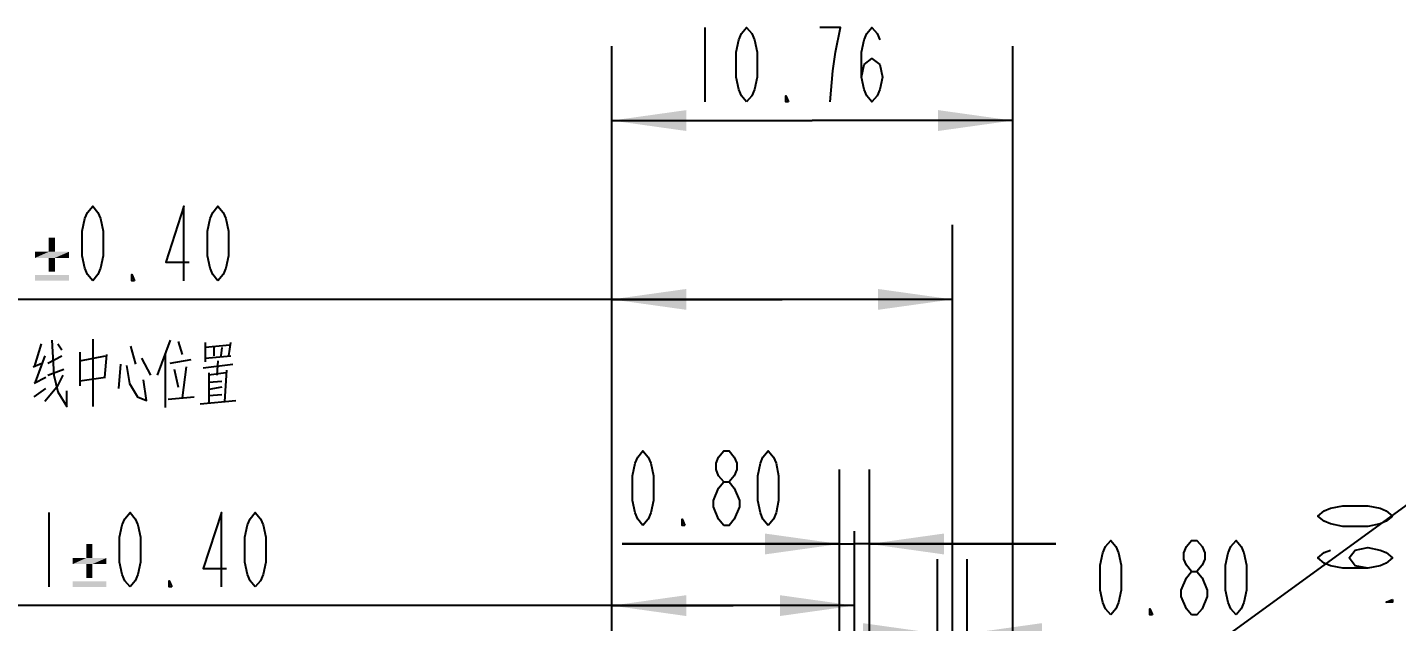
# Model space of a CAD drawing. Header units: millimetres. Extents: x 0 to 210, y 0 to 297.
# Drawn here: x 47.62 to 84.35, y 174.8 to 190.75 of the extents above; entities that cross this region are included whole.
import ezdxf

# ---------------------------------------------------------------- set-up
doc = ezdxf.new("R2010")
doc.units = ezdxf.units.MM
doc.header["$LTSCALE"] = 19.36
doc.layers.get('0').update_dxf_attribs({"linetype": 'CONTINUOUS'})
doc.styles.get("Standard").update_dxf_attribs({"font": 'SIMPLEX.SHX', "width": 0.56})
doc.dimstyles.new('DIMSTYLE_2', dxfattribs={"dimtxt": 2, "dimasz": 2, "dimexe": 2, "dimexo": 0.35, "dimgap": 0.5, "dimtad": 1, "dimzin": 0, "dimdsep": 46, "dimtxsty": 'STANDARD', "dimblk": '_FILLED', "dimblk1": '_FILLED', "dimblk2": '_FILLED', "dimcen": 0.09, "dimazin": 0, "dimtp": 0.01, "dimtm": 0.01, "dimtfac": 1, "dimtofl": 0, "dimtmove": 0, "dimatfit": 3, "dimldrblk": '_FILLED', "dimfxl": 1, "dimtolj": 1, "dimtzin": 0, "dimarcsym": 0})
doc.dimstyles.new('DIMSTYLE_4', dxfattribs={"dimtxt": 2, "dimasz": 2, "dimexe": 2, "dimexo": 0.35, "dimgap": 0.5, "dimtad": 1, "dimzin": 0, "dimdsep": 46, "dimtxsty": 'STANDARD', "dimblk": '_FILLED', "dimblk1": '_FILLED', "dimblk2": '_FILLED', "dimcen": 0.09, "dimazin": 0, "dimtol": 1, "dimtp": 0.4, "dimtm": 0.4, "dimtfac": 1, "dimtofl": 0, "dimtmove": 0, "dimatfit": 3, "dimldrblk": '_FILLED', "dimfxl": 1, "dimtolj": 1, "dimtzin": 0, "dimarcsym": 0})
doc.dimstyles.get("Standard").update_dxf_attribs({"dimtxt": 2, "dimasz": 2, "dimexe": 2, "dimexo": 0.35, "dimtad": 1, "dimzin": 0, "dimdsep": 46, "dimtxsty": 'STANDARD', "dimblk": '_FILLED', "dimblk1": '_FILLED', "dimblk2": '_FILLED', "dimcen": 0.09, "dimazin": 0, "dimtol": 1, "dimtp": 0.01, "dimtm": 0.01, "dimtfac": 1, "dimtofl": 0, "dimtmove": 0, "dimatfit": 3, "dimldrblk": '_FILLED', "dimfxl": 1, "dimtolj": 1, "dimtzin": 0, "dimarcsym": 0})

# ---------------------------------------------------------------- blocks, each defined once
blk = doc.blocks.new('_FILLED')
at = {"color": 0, "linetype": 'BYBLOCK'}
blk.add_solid([(0, 0), (-1, 0.14), (-1, -0.14)], dxfattribs=at)
blk = doc.blocks.new('*D14')
at = {"color": 2}
for p, q in [((63.294, 171.876), (63.294, 177.231)), ((69.804, 173.961), (69.804, 177.231)), ((66.549, 175.231), (44.275, 175.231)), ((63.294, 175.231), (66.549, 175.231)), ((69.804, 175.231), (66.549, 175.231))]:
    blk.add_line(p, q, dxfattribs=at)
at = {"color": 2, "xscale": 2, "yscale": 2, "zscale": 2, "rotation": 180}
blk.add_blockref('_FILLED', (63.294, 175.231), dxfattribs=at)
at = {"color": 2, "xscale": 2, "yscale": 2, "zscale": 2}
blk.add_blockref('_FILLED', (69.804, 175.231), dxfattribs=at)
blk = doc.blocks.new('*D15')
at = {"color": 2}
for p, q in [((63.294, 171.876), (63.294, 185.448)), ((72.436, 173.91), (72.436, 185.448)), ((67.865, 183.448), (43.272, 183.448)), ((63.294, 183.448), (67.865, 183.448)), ((72.436, 183.448), (67.865, 183.448))]:
    blk.add_line(p, q, dxfattribs=at)
at = {"color": 2, "xscale": 2, "yscale": 2, "zscale": 2, "rotation": 180}
blk.add_blockref('_FILLED', (63.294, 183.448), dxfattribs=at)
at = {"color": 2, "xscale": 2, "yscale": 2, "zscale": 2}
blk.add_blockref('_FILLED', (72.436, 183.448), dxfattribs=at)
blk = doc.blocks.new('*D24')
at = {"color": 2}
for p, q in [((69.405, 172.876), (69.405, 178.885)), ((70.205, 172.876), (70.205, 178.885)), ((69.405, 176.885), (63.571, 176.885)), ((63.571, 176.885), (69.805, 176.885)), ((75.205, 176.885), (69.805, 176.885)), ((70.205, 176.885), (75.205, 176.885))]:
    blk.add_line(p, q, dxfattribs=at)
at = {"color": 2, "xscale": 2, "yscale": 2, "zscale": 2}
blk.add_blockref('_FILLED', (69.405, 176.885), dxfattribs=at)
at = {"color": 2, "xscale": 2, "yscale": 2, "zscale": 2, "rotation": 180}
blk.add_blockref('_FILLED', (70.205, 176.885), dxfattribs=at)
blk = doc.blocks.new('*D25')
at = {"color": 2}
for p, q in [((72.032, 172.876), (72.032, 176.48)), ((72.832, 172.876), (72.832, 176.48)), ((72.032, 174.48), (67.032, 174.48)), ((67.032, 174.48), (72.432, 174.48)), ((80.601, 174.48), (72.432, 174.48)), ((72.832, 174.48), (80.601, 174.48))]:
    blk.add_line(p, q, dxfattribs=at)
at = {"color": 2, "xscale": 2, "yscale": 2, "zscale": 2}
blk.add_blockref('_FILLED', (72.032, 174.48), dxfattribs=at)
at = {"color": 2, "xscale": 2, "yscale": 2, "zscale": 2, "rotation": 180}
blk.add_blockref('_FILLED', (72.832, 174.48), dxfattribs=at)
blk = doc.blocks.new('*D32')
at = {"color": 2}
for p, q in [((63.294, 171.876), (63.294, 190.247)), ((74.05, 172.876), (74.05, 190.247)), ((63.294, 188.247), (68.672, 188.247)), ((74.05, 188.247), (68.672, 188.247))]:
    blk.add_line(p, q, dxfattribs=at)
at = {"color": 2, "xscale": 2, "yscale": 2, "zscale": 2, "rotation": 180}
blk.add_blockref('_FILLED', (63.294, 188.247), dxfattribs=at)
at = {"color": 2, "xscale": 2, "yscale": 2, "zscale": 2}
blk.add_blockref('_FILLED', (74.05, 188.247), dxfattribs=at)

msp = doc.modelspace()

# ---------------------------------------------------------------- linework, layer by layer
at = {"color": 2}
for p, q in [((65.793, 190.747), (65.793, 188.747)), ((47.982, 182.255), (47.795, 181.642)), ((48.435, 182.255), (48.542, 182.094)), ((49.368, 182.384), (49.368, 180.578)), ((51.448, 182.352), (51.102, 181.416)), ((51.662, 182.319), (51.768, 181.965)), ((52.382, 182.287), (52.382, 181.771)), ((53.048, 182.223), (52.382, 182.158)), ((53.022, 181.932), (53.075, 182.287)), ((48.088, 181.932), (47.822, 181.223)), ((48.168, 181.739), (48.542, 181.932)), ((49.022, 182.029), (49.022, 181.126)), ((49.022, 181.803), (49.715, 181.932)), ((49.742, 181.965), (49.688, 181.352)), ((50.382, 182.19), (50.515, 181.707)), ((50.675, 181.868), (50.915, 181.416)), ((51.315, 181.965), (51.315, 180.545)), ((51.448, 181.739), (52.008, 181.836)), ((52.382, 181.868), (53.075, 181.932)), ((52.622, 182.158), (52.622, 181.932)), ((52.835, 182.158), (52.808, 181.932)), ((47.768, 181.642), (48.008, 181.739)), ((48.168, 181.416), (48.595, 181.578)), ((50.115, 181.707), (50.062, 181.061)), ((51.555, 181.578), (51.662, 181.094)), ((51.875, 181.642), (51.768, 180.803)), ((52.328, 181.61), (53.128, 181.707)), ((52.488, 181.481), (52.488, 180.642)), ((52.942, 181.481), (52.488, 181.416)), ((52.728, 181.803), (52.702, 181.416)), ((52.915, 180.707), (52.968, 181.545)), ((48.115, 181.352), (47.795, 181.19)), ((49.715, 181.352), (49.022, 181.255)), ((52.488, 181.223), (52.835, 181.255)), ((52.835, 181.094), (52.488, 181.029)), ((47.795, 180.836), (48.115, 181.061)), ((51.395, 180.771), (52.088, 180.836)), ((52.248, 180.642), (53.208, 180.739)), ((52.488, 180.868), (52.835, 180.9)), ((66.021, 177.885), (66.021, 178.052)), ((48.195, 177.731), (48.195, 175.731)), ((78.851, 174.98), (78.711, 175.147))]:
    msp.add_line(p, q, dxfattribs=at)
for points in [[(66.913, 188.747), (66.773, 188.914), (66.703, 189.08), (66.633, 189.414), (66.633, 190.08), (66.703, 190.414), (66.773, 190.58), (66.913, 190.747), (67.053, 190.58), (67.123, 190.414), (67.193, 190.08), (67.193, 189.414), (67.123, 189.08), (67.053, 188.914), (66.913, 188.747)], [(69.293, 190.08), (69.433, 190.747), (68.873, 190.747)], [(69.993, 189.414), (70.063, 189.747), (70.273, 189.914), (70.483, 189.747), (70.553, 189.414), (70.483, 189.08), (70.413, 188.914), (70.273, 188.747), (70.133, 188.914), (70.063, 189.08), (69.993, 189.414), (69.993, 190.08), (70.063, 190.414), (70.133, 190.58), (70.273, 190.747), (70.413, 190.58), (70.483, 190.414)], [(69.153, 188.747), (69.223, 189.58), (69.293, 190.08)], [(68.033, 188.747), (67.963, 188.747), (67.963, 188.914), (68.033, 188.747)], [(49.368, 183.948), (49.228, 184.115), (49.158, 184.282), (49.088, 184.615), (49.088, 185.282), (49.158, 185.615), (49.228, 185.782), (49.368, 185.948), (49.508, 185.782), (49.578, 185.615), (49.648, 185.282), (49.648, 184.615), (49.578, 184.282), (49.508, 184.115), (49.368, 183.948)], [(51.818, 183.948), (51.818, 185.948), (51.328, 184.448), (51.958, 184.448)], [(52.728, 183.948), (52.588, 184.115), (52.518, 184.282), (52.448, 184.615), (52.448, 185.282), (52.518, 185.615), (52.588, 185.782), (52.728, 185.948), (52.868, 185.782), (52.938, 185.615), (53.008, 185.282), (53.008, 184.615), (52.938, 184.282), (52.868, 184.115), (52.728, 183.948)], [(50.488, 183.948), (50.418, 183.948), (50.418, 184.115), (50.488, 183.948)], [(48.275, 182.352), (48.328, 181.416), (48.435, 180.965)], [(50.275, 181.674), (50.355, 181.19), (50.568, 180.836), (50.808, 180.739), (50.728, 181.287)], [(48.568, 181.416), (48.408, 181.094), (48.088, 180.707)], [(48.435, 180.965), (48.675, 180.578), (48.675, 180.997)], [(64.131, 177.385), (63.991, 177.552), (63.921, 177.718), (63.851, 178.052), (63.851, 178.718), (63.921, 179.052), (63.991, 179.218), (64.131, 179.385), (64.271, 179.218), (64.341, 179.052), (64.411, 178.718), (64.411, 178.052), (64.341, 177.718), (64.271, 177.552), (64.131, 177.385)], [(66.301, 178.552), (66.161, 178.718), (66.091, 178.885), (66.091, 179.052), (66.161, 179.218), (66.301, 179.385), (66.441, 179.385), (66.581, 179.218), (66.651, 179.052), (66.651, 178.885), (66.581, 178.718), (66.441, 178.552)], [(67.491, 177.385), (67.351, 177.552), (67.281, 177.718), (67.211, 178.052), (67.211, 178.718), (67.281, 179.052), (67.351, 179.218), (67.491, 179.385), (67.631, 179.218), (67.701, 179.052), (67.771, 178.718), (67.771, 178.052), (67.701, 177.718), (67.631, 177.552), (67.491, 177.385)], [(66.021, 178.052), (66.161, 178.385), (66.301, 178.552), (66.441, 178.552), (66.581, 178.385)], [(66.581, 178.385), (66.721, 178.052), (66.721, 177.885)], [(66.301, 177.385), (66.161, 177.552), (66.021, 177.885)], [(66.721, 177.885), (66.581, 177.552), (66.441, 177.385), (66.301, 177.385)], [(84.239, 177.633), (84.073, 177.493), (83.906, 177.423), (83.573, 177.353), (82.906, 177.353), (82.573, 177.423), (82.406, 177.493), (82.239, 177.633), (82.406, 177.773), (82.573, 177.843), (82.906, 177.913), (83.573, 177.913), (83.906, 177.843), (84.073, 177.773), (84.239, 177.633)], [(50.371, 175.731), (50.231, 175.898), (50.161, 176.064), (50.091, 176.398), (50.091, 177.064), (50.161, 177.398), (50.231, 177.564), (50.371, 177.731), (50.511, 177.564), (50.581, 177.398), (50.651, 177.064), (50.651, 176.398), (50.581, 176.064), (50.511, 175.898), (50.371, 175.731)], [(52.821, 175.731), (52.821, 177.731), (52.331, 176.231), (52.961, 176.231)], [(53.731, 175.731), (53.591, 175.898), (53.521, 176.064), (53.451, 176.398), (53.451, 177.064), (53.521, 177.398), (53.591, 177.564), (53.731, 177.731), (53.871, 177.564), (53.941, 177.398), (54.011, 177.064), (54.011, 176.398), (53.941, 176.064), (53.871, 175.898), (53.731, 175.731)], [(65.251, 177.385), (65.181, 177.385), (65.181, 177.552), (65.251, 177.385)], [(76.681, 174.98), (76.541, 175.147), (76.471, 175.314), (76.401, 175.647), (76.401, 176.314), (76.471, 176.647), (76.541, 176.814), (76.681, 176.98), (76.821, 176.814), (76.891, 176.647), (76.961, 176.314), (76.961, 175.647), (76.891, 175.314), (76.821, 175.147), (76.681, 174.98)], [(78.851, 176.147), (78.711, 176.314), (78.641, 176.48), (78.641, 176.647), (78.711, 176.814), (78.851, 176.98), (78.991, 176.98), (79.131, 176.814), (79.201, 176.647), (79.201, 176.48), (79.131, 176.314), (78.991, 176.147)], [(80.041, 174.98), (79.901, 175.147), (79.831, 175.314), (79.761, 175.647), (79.761, 176.314), (79.831, 176.647), (79.901, 176.814), (80.041, 176.98), (80.181, 176.814), (80.251, 176.647), (80.321, 176.314), (80.321, 175.647), (80.251, 175.314), (80.181, 175.147), (80.041, 174.98)], [(83.573, 176.233), (83.239, 176.303), (83.073, 176.513), (83.239, 176.723), (83.573, 176.793), (83.906, 176.723), (84.073, 176.653), (84.239, 176.513), (84.073, 176.373), (83.906, 176.303), (83.573, 176.233), (82.906, 176.233), (82.573, 176.303), (82.406, 176.373), (82.239, 176.513), (82.406, 176.653), (82.573, 176.723)], [(78.711, 175.147), (78.571, 175.48), (78.571, 175.647), (78.711, 175.98)], [(78.711, 175.98), (78.851, 176.147), (78.991, 176.147), (79.131, 175.98)], [(79.131, 175.98), (79.271, 175.647), (79.271, 175.48), (79.131, 175.147)], [(51.491, 175.731), (51.421, 175.731), (51.421, 175.898), (51.491, 175.731)], [(84.239, 175.393), (84.239, 175.323), (84.073, 175.323), (84.239, 175.393)], [(77.801, 174.98), (77.731, 174.98), (77.731, 175.147), (77.801, 174.98)], [(79.131, 175.147), (78.991, 174.98), (78.851, 174.98)]]:
    msp.add_lwpolyline(points, dxfattribs=at)
for points in [[(48.355, 185.103), (48.191, 184.725), (48.191, 185.103)], [(48.191, 184.725), (48.355, 185.103), (48.355, 184.725)], [(48.355, 184.725), (48.733, 184.725), (47.823, 184.562)], [(48.191, 184.725), (48.355, 184.725), (47.823, 184.562)], [(48.191, 184.725), (47.823, 184.562), (47.823, 184.725)], [(48.191, 184.562), (47.823, 184.562), (48.733, 184.725)], [(48.355, 184.562), (48.191, 184.562), (48.733, 184.725)], [(48.355, 184.562), (48.191, 184.194), (48.191, 184.562)], [(48.191, 184.194), (48.355, 184.562), (48.355, 184.194)], [(48.355, 184.562), (48.733, 184.725), (48.733, 184.562)], [(48.733, 184.102), (47.823, 183.948), (47.823, 184.102)], [(47.823, 183.948), (48.733, 184.102), (48.733, 183.948)], [(49.358, 176.886), (49.194, 176.508), (49.194, 176.886)], [(49.194, 176.508), (49.358, 176.886), (49.358, 176.508)], [(49.358, 176.508), (49.736, 176.508), (48.827, 176.344)], [(49.194, 176.508), (49.358, 176.508), (48.827, 176.344)], [(49.194, 176.508), (48.827, 176.344), (48.827, 176.508)], [(49.194, 176.344), (48.827, 176.344), (49.736, 176.508)], [(49.358, 176.344), (49.194, 176.344), (49.736, 176.508)], [(49.358, 176.344), (49.194, 175.976), (49.194, 176.344)], [(49.194, 175.976), (49.358, 176.344), (49.358, 175.976)], [(49.358, 176.344), (49.736, 176.508), (49.736, 176.344)], [(49.736, 175.884), (48.827, 175.731), (48.827, 175.884)], [(48.827, 175.731), (49.736, 175.884), (49.736, 175.731)]]:
    msp.add_solid(points, dxfattribs=at)

# ---------------------------------------------------------------- dimensions: what is measured, and where the dimension line sits
dim = msp.add_linear_dim(base=(74.05, 188.247), p1=(63.294, 171.526), p2=(74.05, 172.526), dimstyle='DIMSTYLE_2', dxfattribs=at)
dim.commit()
dim.dimension.update_dxf_attribs({"geometry": '*D32', "text_midpoint": (65.233, 188.247), "dimtype": 160})
for base, p1, picture, middle in [((63.294, 183.448), (72.436, 173.56), '*D15', (43.272, 183.448)), ((63.294, 175.231), (69.804, 177.581), '*D14', (44.275, 175.231))]:
    dim = msp.add_linear_dim(base=base, p1=p1, p2=(63.294, 171.526), angle=180, text='<>\\P弯折线中心位置', dimstyle='DIMSTYLE_4', dxfattribs=at)
    dim.commit()
    dim.dimension.update_dxf_attribs({"geometry": picture, "text_midpoint": middle, "dimtype": 160})
for base, p1, p2, picture, middle in [((69.405, 176.885), (70.205, 172.526), (69.405, 172.526), '*D24', (63.571, 176.885)), ((72.032, 174.48), (72.832, 176.83), (72.032, 176.83), '*D25', (76.121, 174.48))]:
    dim = msp.add_linear_dim(base=base, p1=p1, p2=p2, angle=180, dimstyle='DIMSTYLE_2', dxfattribs=at)
    dim.commit()
    dim.dimension.update_dxf_attribs({"geometry": picture, "text_midpoint": middle, "dimtype": 160})

# ---------------------------------------------------------------- leaders
msp.add_leader([(74.05, 170.249), (96.965, 186.898), (99.965, 186.898)], dimstyle='STANDARD', override={"dimtad": 0}, dxfattribs=at)

doc.saveas('drawing.dxf')
